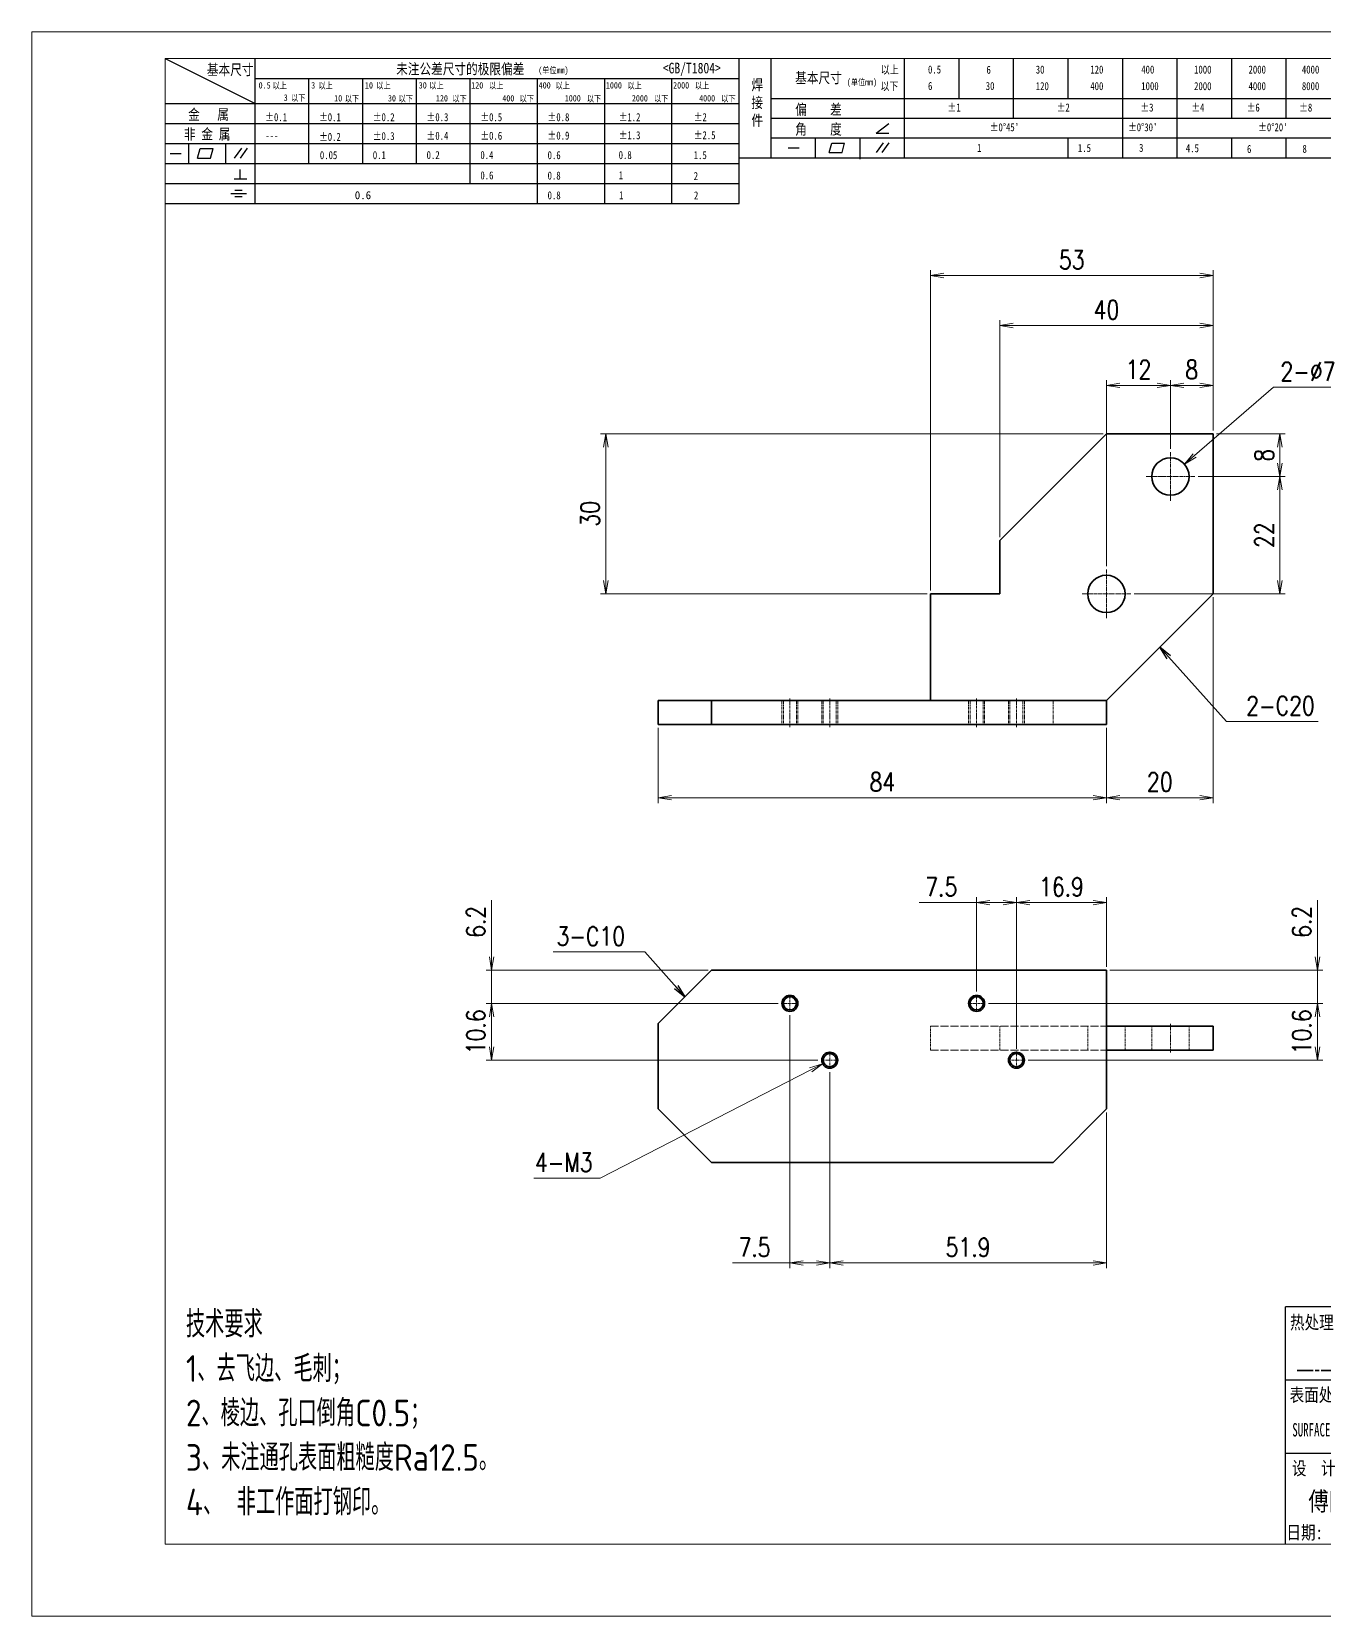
# Model space of a CAD drawing. Header units: millimetres. Extents: x 53130 to 124945, y -23470 to -1811.
# Drawn here: x 55225.6 to 55467.8, y -2526.1 to -2229.1 of the extents above; entities that cross this region are included whole.
import ezdxf
from ezdxf.enums import TextEntityAlignment as Align

# ---------------------------------------------------------------- set-up
doc = ezdxf.new("R2010")
doc.units = ezdxf.units.MM
doc.header["$LTSCALE"] = 0.5
doc.linetypes.add('AM_ISO02W050x2', pattern=[3.75, 3, -0.75])
doc.linetypes.add('AM_ISO08W050x2', pattern=[9, 6, -0.75, 1.5, -0.75])
for name, color, linetype, lineweight in [('中心线', 2, 'AM_ISO08W050x2', 18), ('图框', 7, 'Continuous', 18), ('标注线', 3, 'Continuous', 18), ('粗实线', 7, 'Continuous', 35), ('粗点划线', 6, 'AM_ISO08W050x2', 35), ('虚线', 1, 'AM_ISO02W050x2', 18)]:
    doc.layers.add(name, color=color, linetype=linetype, lineweight=lineweight)
doc.layers.add('图\\M+19E79\\M+195B6\\M+18E9A', color=7, linetype='Continuous')
doc.layers.add('打印', color=7, linetype='Continuous', lineweight=15, plot=False)
doc.layers.add('打印-禁用', color=7, linetype='Continuous', lineweight=15, plot=False)
doc.styles.add('DIM', font='romans.shx', dxfattribs={"width": 0.8, "bigfont": 'bigfont.shx'})
doc.styles.add('国标', font='simfang.ttf', dxfattribs={"width": 0.8})
doc.styles.add('机械长仿宋', font='gbenor.shx', dxfattribs={"height": 1, "bigfont": 'gbcbig.shx'})
doc.dimstyles.new('XR 1-1', dxfattribs={"dimtxt": 3.5, "dimasz": 2.5, "dimexe": 1, "dimexo": 0.625, "dimgap": 1.2, "dimtad": 1, "dimtoh": 1, "dimdsep": 46, "dimtxsty": 'DIM', "dimblk": 'OPEN', "dimcen": 0, "dimclrd": 8, "dimclre": 8, "dimclrt": 2, "dimazin": 2, "dimtfac": 0.5, "dimtmove": 0, "dimatfit": 3, "dimldrblk": 'OPEN', "dimfxl": 0, "dimtolj": 2, "dimlwd": 18, "dimlwe": 18, "dimarcsym": 0})
doc.dimstyles.new('XR 1-1$0', dxfattribs={"dimtxt": 3.5, "dimasz": 2.5, "dimexe": 1, "dimexo": 0.625, "dimgap": 1.2, "dimtad": 1, "dimzin": 9, "dimdsep": 46, "dimtxsty": 'DIM', "dimblk": 'OPEN', "dimcen": 0, "dimclrd": 8, "dimclre": 8, "dimclrt": 2, "dimazin": 2, "dimtfac": 0.5, "dimtmove": 0, "dimatfit": 3, "dimldrblk": 'OPEN', "dimfxl": 0, "dimtolj": 2, "dimlwd": 18, "dimlwe": 18, "dimarcsym": 0})
doc.dimstyles.new('XR 1-1$3', dxfattribs={"dimtxt": 3.5, "dimasz": 2.5, "dimexe": 1, "dimexo": 0.625, "dimgap": 1.2, "dimtad": 1, "dimtoh": 1, "dimdsep": 46, "dimtxsty": 'DIM', "dimblk": 'OPEN', "dimcen": 0, "dimclrd": 8, "dimclre": 8, "dimclrt": 2, "dimazin": 2, "dimtfac": 0.5, "dimtofl": 0, "dimtmove": 0, "dimatfit": 3, "dimldrblk": 'OPEN', "dimfxl": 0, "dimtolj": 2, "dimlwd": 18, "dimlwe": 18, "dimarcsym": 0})

# ---------------------------------------------------------------- blocks, each defined once
blk = doc.blocks.new('GZDEH零件A3图框V01版')
at = {"layer": '图\\M+19E79\\M+195B6\\M+18E9A', "color": 9}
for p, q in [((2882.49, -1554.46), (2899.37, -1562.92)), ((2899.37, -1581.67), (2899.37, -1554.46)), ((2990.09, -1581.67), (2990.09, -1554.46)), ((2996.09, -1573.08), (2996.09, -1554.46)), ((3021.09, -1561.98), (3021.09, -1554.46)), ((3031.31, -1561.98), (3031.31, -1554.46)), ((3041.53, -1561.98), (3041.53, -1554.46)), ((3051.75, -1561.98), (3051.75, -1554.46)), ((3061.98, -1561.98), (3061.98, -1554.46)), ((3072.2, -1561.98), (3072.2, -1554.46)), ((3082.42, -1561.98), (3082.42, -1554.46)), ((3092.64, -1561.98), (3092.64, -1554.46)), ((2899.37, -1558.24), (2990.09, -1558.24)), ((2909.45, -1574.17), (2909.45, -1558.24)), ((2919.53, -1574.17), (2919.53, -1558.24)), ((2929.61, -1574.17), (2929.61, -1558.24)), ((2939.69, -1577.92), (2939.69, -1558.24)), ((2952.29, -1581.67), (2952.29, -1558.24)), ((2964.89, -1581.67), (2964.89, -1558.24)), ((2977.49, -1581.67), (2977.49, -1558.24)), ((2996.09, -1561.98), (3113.09, -1561.98)), ((3021.09, -1573.08), (3021.09, -1561.98)), ((3041.53, -1565.68), (3041.53, -1561.98)), ((3061.98, -1573.08), (3061.98, -1561.98)), ((3072.2, -1573.08), (3072.2, -1561.98)), ((3082.42, -1565.68), (3082.42, -1561.98)), ((3092.64, -1565.68), (3092.64, -1561.98)), ((2882.49, -1562.92), (2990.09, -1562.92)), ((2882.49, -1566.67), (2990.09, -1566.67)), ((2996.09, -1565.68), (3113.09, -1565.68)), ((3015.75, -1568.51), (3018.15, -1566.66)), ((2882.49, -1570.42), (2990.09, -1570.42)), ((2886.92, -1574.12), (2886.92, -1570.42)), ((2893.91, -1574.12), (2893.91, -1570.42)), ((2996.09, -1569.38), (3113.09, -1569.38)), ((3004.42, -1573.08), (3004.42, -1569.38)), ((3006.97, -1572.12), (3007.45, -1570.33)), ((3007.45, -1570.33), (3009.86, -1570.33)), ((3009.39, -1572.12), (3009.86, -1570.33)), ((3012.75, -1573.08), (3012.75, -1569.38)), ((3015.75, -1568.51), (3018.15, -1568.51)), ((3015.81, -1572.12), (3017.15, -1570.26)), ((3016.89, -1572.12), (3018.23, -1570.26)), ((3051.75, -1573.08), (3051.75, -1569.38)), ((3082.42, -1573.08), (3082.42, -1569.48)), ((3092.64, -1573.08), (3092.64, -1569.38)), ((2883.43, -1572.27), (2885.49, -1572.27)), ((2888.59, -1573.16), (2889.07, -1571.37)), ((2888.59, -1573.16), (2891, -1573.16)), ((2889.07, -1571.37), (2891.48, -1571.37)), ((2891, -1573.16), (2891.48, -1571.37)), ((2895.52, -1573.16), (2896.85, -1571.3)), ((2896.6, -1573.16), (2897.94, -1571.3)), ((2990.09, -1573.08), (3113.09, -1573.08)), ((2999.26, -1571.23), (3001.32, -1571.23)), ((3006.97, -1572.12), (3009.39, -1572.12)), ((3012.75, -1573.33), (3012.75, -1573.08)), ((2882.49, -1574.17), (2990.09, -1574.17)), ((2895.42, -1577.05), (2897.81, -1577.05)), ((2896.58, -1577.05), (2896.58, -1575.28)), ((2882.49, -1577.92), (2990.09, -1577.92)), ((2894.79, -1579.77), (2897.77, -1579.77)), ((2895.57, -1579.17), (2896.92, -1579.17)), ((2882.49, -1581.67), (2990.09, -1581.67)), ((2895.57, -1580.37), (2896.93, -1580.37)), ((3272.49, -1788.46), (3092.49, -1788.46)), ((3181.99, -1802.21), (3092.49, -1802.21)), ((3181.99, -1815.96), (3092.49, -1815.96))]:
    blk.add_line(p, q, dxfattribs=at)
at = {"layer": '图\\M+19E79\\M+195B6\\M+18E9A', "color": 7}
blk.add_line((3272.49, -1788.46), (3092.49, -1788.46), dxfattribs=at)
at = {"layer": '图\\M+19E79\\M+195B6\\M+18E9A', "color": 9, "linetype": 'Continuous'}
blk.add_line((3092.49, -1832.96), (3092.49, -1788.46), dxfattribs=at)
at = {"layer": '图框', "linetype": 'Continuous'}
for p, q in [((2882.49, -1554.46), (2882.49, -1832.96)), ((3272.49, -1554.46), (2882.49, -1554.46)), ((2882.49, -1832.96), (3272.49, -1832.96))]:
    blk.add_line(p, q, dxfattribs=at)
at = {"layer": '打印-禁用', "linetype": 'Continuous'}
for p, q in [((2857.49, -1549.46), (2857.49, -1846.46)), ((3277.49, -1549.46), (2857.49, -1549.46)), ((2857.49, -1846.46), (3277.49, -1846.46))]:
    blk.add_line(p, q, dxfattribs=at)
at = {"layer": '图\\M+19E79\\M+195B6\\M+18E9A', "color": 9, "style": '国标'}
for s, height, width, p in [('基本尺寸', 2, 0.8, (2890.33, -1557.58)), ('未注公差尺寸的极限偏差', 2, 0.8, (2925.81, -1557.44)), ('<GB/T1804>', 2, 0.8, (2975.78, -1557.27)), ('以上', 1.5, 0.8, (3016.64, -1557.33)), ('0.5', 1.5, 0.8, (3025.49, -1557.3)), ('6', 1.5, 0.8, (3036.45, -1557.34)), ('30', 1.5, 0.8, (3045.69, -1557.31)), ('120', 1.5, 0.8, (3055.91, -1557.31)), ('400', 1.5, 0.8, (3065.46, -1557.31)), ('1000', 1.5, 0.8, (3075.36, -1557.31)), ('2000', 1.5, 0.8, (3085.57, -1557.31)), ('4000', 1.5, 0.8, (3095.57, -1557.31)), ('30', 1.2, 0.8, (2930.04, -1560.11)), ('基本尺寸', 2, 0.8, (3000.6, -1559.1)), ('以下', 1.5, 0.8, (3016.58, -1560.43)), ('6', 1.5, 0.8, (3025.49, -1560.38)), ('30', 1.5, 0.8, (3036.31, -1560.39)), ('120', 1.5, 0.8, (3045.69, -1560.41)), ('400', 1.5, 0.8, (3055.91, -1560.41)), ('1000', 1.5, 0.8, (3065.46, -1560.41)), ('2000', 1.5, 0.8, (3075.36, -1560.41)), ('4000', 1.5, 0.8, (3085.57, -1560.41)), ('8000', 1.5, 0.8, (3095.57, -1560.41)), ('金   属', 2, 0.8, (2886.82, -1565.98)), ('±0.1', 1.5, 0.8, (2901.27, -1566.23)), ('±0.1', 1.5, 0.8, (2911.35, -1566.23)), ('±0.2', 1.5, 0.8, (2921.43, -1566.23)), ('±0.3', 1.5, 0.8, (2931.51, -1566.23)), ('±0.5', 1.5, 0.8, (2941.59, -1566.23)), ('±0.8', 1.5, 0.8, (2954.19, -1566.23)), ('±1.2', 1.5, 0.8, (2967.51, -1566.23)), ('±2', 1.5, 0.8, (2981.58, -1566.23)), ('偏    差', 2, 0.8, (3000.6, -1565.04)), ('±1', 1.5, 0.8, (3029.16, -1564.42)), ('±2', 1.5, 0.8, (3049.61, -1564.42)), ('±3', 1.5, 0.8, (3065.3, -1564.42)), ('±4', 1.5, 0.8, (3074.85, -1564.42)), ('±6', 1.5, 0.8, (3085.22, -1564.42)), ('±8', 1.5, 0.8, (3095.06, -1564.42)), ('非 金 属', 2, 0.8, (2886.02, -1569.65)), ('±0.3', 1.5, 0.8, (2921.43, -1569.77)), ('±0.4', 1.5, 0.8, (2931.51, -1569.71)), ('±0.6', 1.5, 0.8, (2941.59, -1569.71)), ('±0.9', 1.5, 0.8, (2954.19, -1569.68)), ('±1.3', 1.5, 0.8, (2967.51, -1569.62)), ('±2.5', 1.5, 0.8, (2981.58, -1569.61)), ('角    度', 2, 0.8, (3000.6, -1568.74)), ("±0%%D45'", 1.5, 0.8, (3037.06, -1568.12)), ("±0%%D30'", 1.5, 0.8, (3062.98, -1568.12)), ("±0%%D20'", 1.5, 0.8, (3087.38, -1568.12)), ('---', 1.5, 0.8, (2901.27, -1569.65)), ('±0.2', 1.5, 0.8, (2911.35, -1569.92)), ('1', 1.5, 0.8, (3034.69, -1571.98)), ('1.5', 1.5, 0.8, (3053.59, -1572.01)), ('3', 1.5, 0.8, (3065.05, -1571.98)), ('4.5', 1.5, 0.8, (3073.82, -1572.05)), ('6', 1.5, 0.8, (3085.28, -1572.19)), ('8', 1.5, 0.8, (3095.68, -1572.15)), ('0.1', 1.5, 0.8, (2921.43, -1573.34)), ('0.2', 1.5, 0.8, (2931.51, -1573.33)), ('0.4', 1.5, 0.8, (2941.59, -1573.33)), ('0.6', 1.5, 0.8, (2954.19, -1573.35)), ('0.8', 1.5, 0.8, (2967.51, -1573.33)), ('1.5', 1.5, 0.8, (2981.58, -1573.34)), ('0.6', 1.5, 0.8, (2941.59, -1577.14)), ('0.8', 1.5, 0.8, (2954.19, -1577.17)), ('1', 1.5, 0.8, (2967.51, -1577.12)), ('2', 1.5, 0.8, (2981.58, -1577.26)), ('0.8', 1.5, 0.8, (2954.19, -1580.87)), ('1', 1.5, 0.8, (2967.59, -1580.86)), ('2', 1.5, 0.8, (2981.62, -1580.89)), ('热处理', 2.5, 0.8, (3093.35, -1792.61)), ('表面处理', 2.5, 0.8, (3093.27, -1806.21)), ('SURFACE TREATMENT', 2.5, 0.6, (3093.77, -1812.75))]:
    blk.add_text(s, height=height, dxfattribs=dict(at, width=width)).set_placement(p)
at = {"layer": '图\\M+19E79\\M+195B6\\M+18E9A', "color": 9, "lineweight": 15, "style": '国标', "width": 0.8}
for s, p in [('(单位mm)', (2952.44, -1557.27)), ('0.5', (2900.03, -1560.11)), ('以上', (2902.64, -1560.16)), ('3', (2909.88, -1560.11)), ('以上', (2911.25, -1560.16)), ('10', (2919.96, -1560.11)), ('以上', (2922.09, -1560.16)), ('以上', (2932.02, -1560.16)), ('120', (2939.88, -1560.11)), ('以上', (2943.21, -1560.16)), ('400', (2952.52, -1560.11)), ('以上', (2955.68, -1560.16)), ('1000', (2965.12, -1560.11)), ('以上', (2969.16, -1560.16)), ('2000', (2977.72, -1560.11)), ('以上', (2981.8, -1560.16)), ('(单位mm)', (3010.27, -1559.51)), ('3', (2904.73, -1562.41)), ('以下', (2906.1, -1562.46)), ('10', (2914.19, -1562.54)), ('以下', (2916.18, -1562.59)), ('30', (2924.27, -1562.54)), ('以下', (2926.26, -1562.59)), ('120', (2933.26, -1562.54)), ('以下', (2936.34, -1562.59)), ('400', (2945.7, -1562.54)), ('以下', (2948.94, -1562.59)), ('1000', (2957.41, -1562.54)), ('以下', (2961.54, -1562.59)), ('2000', (2969.99, -1562.54)), ('以下', (2974.14, -1562.59)), ('4000', (2982.59, -1562.54)), ('以下', (2986.74, -1562.59))]:
    blk.add_text(s, height=1.2, dxfattribs=at).set_placement(p)
at = {"layer": '图\\M+19E79\\M+195B6\\M+18E9A', "color": 9, "lineweight": 13, "style": '国标'}
blk.add_text('0.6', height=1.5, dxfattribs=at).set_placement((2918.05, -1580.85))
at = {"layer": '图\\M+19E79\\M+195B6\\M+18E9A', "color": 9, "style": '国标', "width": 0.8}
for s, p in [('设  计', (3097.79, -1819.96)), ('日期:', (3096.09, -1832))]:
    blk.add_text(s, height=2.5, dxfattribs=at).set_placement(p, align=Align.CENTER)
at = {"layer": '图\\M+19E79\\M+195B6\\M+18E9A', "color": 9, "style": '国标'}
for s, insert, char_height, width, attachment_point in [('焊\\P接\\P件', (2992.39, -1558.41), 2, 3.1877, 1), ('0.05', (2911.51, -1573.37), 1.5, 5.1982, 7)]:
    blk.add_mtext(s, dxfattribs=dict(at, insert=insert, char_height=char_height, width=width, attachment_point=attachment_point))
blk = doc.blocks.new('DEH A3')
at = {"layer": '图框'}
blk.add_blockref('GZDEH零件A3图框V01版', (-2857.49, 1846.46), dxfattribs=at)
blk = doc.blocks.new('_Open')
at = {"color": 0, "linetype": 'ByBlock', "lineweight": -2}
for p, q in [((-1, 0.17), (0, 0)), ((-1, -0.17), (0, 0)), ((0, 0), (-1, 0))]:
    blk.add_line(p, q, dxfattribs=at)
blk = doc.blocks.new('*D135')
at = {"layer": 'Defpoints', "color": 0, "transparency": 16777216}
for p in [(55447, -2274.81), (55447, -2304.48), (55394, -2334.48)]:
    blk.add_point(p, dxfattribs=at)
at = {"layer": '标注线', "color": 8, "lineweight": 18, "transparency": 16777216}
for p, q in [((55394, -2333.86), (55394, -2273.81)), ((55396.5, -2274.81), (55444.5, -2274.81)), ((55447, -2303.86), (55447, -2273.81))]:
    blk.add_line(p, q, dxfattribs=at)
at = {"layer": '标注线', "color": 8, "lineweight": 18, "transparency": 16777216, "xscale": 2.5, "yscale": 2.5, "zscale": 2.5, "rotation": 180}
blk.add_blockref('_Open', (55394, -2274.81), dxfattribs=at)
at = {"layer": '标注线', "color": 8, "lineweight": 18, "transparency": 16777216, "xscale": 2.5, "yscale": 2.5, "zscale": 2.5}
blk.add_blockref('_Open', (55447, -2274.81), dxfattribs=at)
at = {"layer": '标注线', "color": 2, "transparency": 16777216, "insert": (55420.5, -2271.86), "char_height": 3.5, "attachment_point": 5, "style": 'DIM'}
blk.add_mtext('\\A2;53', dxfattribs=at)
blk = doc.blocks.new('*D136')
at = {"layer": 'Defpoints', "color": 0, "transparency": 16777216}
for p in [(55343, -2358.98), (55427, -2358.98), (55343, -2372.68)]:
    blk.add_point(p, dxfattribs=at)
at = {"layer": '标注线', "color": 8, "lineweight": 18, "transparency": 16777216}
for p, q in [((55343, -2359.61), (55343, -2373.68)), ((55427, -2359.61), (55427, -2373.68)), ((55424.5, -2372.68), (55345.5, -2372.68))]:
    blk.add_line(p, q, dxfattribs=at)
at = {"layer": '标注线', "color": 8, "lineweight": 18, "transparency": 16777216, "xscale": 2.5, "yscale": 2.5, "zscale": 2.5, "rotation": 180}
blk.add_blockref('_Open', (55343, -2372.68), dxfattribs=at)
at = {"layer": '标注线', "color": 8, "lineweight": 18, "transparency": 16777216, "xscale": 2.5, "yscale": 2.5, "zscale": 2.5}
blk.add_blockref('_Open', (55427, -2372.68), dxfattribs=at)
at = {"layer": '标注线', "color": 2, "transparency": 16777216, "insert": (55385, -2369.73), "char_height": 3.5, "attachment_point": 5, "style": 'DIM'}
blk.add_mtext('\\A2;84', dxfattribs=at)
blk = doc.blocks.new('*D137')
at = {"layer": 'Defpoints', "color": 0, "transparency": 16777216}
for p in [(55447, -2334.48), (55427, -2358.98), (55447, -2372.68)]:
    blk.add_point(p, dxfattribs=at)
at = {"layer": '标注线', "color": 8, "lineweight": 18, "transparency": 16777216}
for p, q in [((55447, -2335.11), (55447, -2373.68)), ((55427, -2359.61), (55427, -2373.68)), ((55429.5, -2372.68), (55444.5, -2372.68))]:
    blk.add_line(p, q, dxfattribs=at)
at = {"layer": '标注线', "color": 8, "lineweight": 18, "transparency": 16777216, "xscale": 2.5, "yscale": 2.5, "zscale": 2.5, "rotation": 180}
blk.add_blockref('_Open', (55427, -2372.68), dxfattribs=at)
at = {"layer": '标注线', "color": 8, "lineweight": 18, "transparency": 16777216, "xscale": 2.5, "yscale": 2.5, "zscale": 2.5}
blk.add_blockref('_Open', (55447, -2372.68), dxfattribs=at)
at = {"layer": '标注线', "color": 2, "transparency": 16777216, "insert": (55437, -2369.73), "char_height": 3.5, "attachment_point": 5, "style": 'DIM'}
blk.add_mtext('\\A2;20', dxfattribs=at)
blk = doc.blocks.new('*D138')
at = {"layer": 'Defpoints', "color": 0, "transparency": 16777216}
for p in [(55427, -2304.48), (55333.17, -2334.48), (55394, -2334.48)]:
    blk.add_point(p, dxfattribs=at)
at = {"layer": '标注线', "color": 8, "lineweight": 18, "transparency": 16777216}
for p, q in [((55426.37, -2304.48), (55332.17, -2304.48)), ((55333.17, -2306.98), (55333.17, -2331.98)), ((55393.37, -2334.48), (55332.17, -2334.48))]:
    blk.add_line(p, q, dxfattribs=at)
at = {"layer": '标注线', "color": 8, "lineweight": 18, "transparency": 16777216, "xscale": 2.5, "yscale": 2.5, "zscale": 2.5}
for p, rotation in [((55333.17, -2304.48), 90), ((55333.17, -2334.48), 270)]:
    blk.add_blockref('_Open', p, dxfattribs=dict(at, rotation=rotation))
at = {"layer": '标注线', "color": 2, "transparency": 16777216, "insert": (55330.22, -2319.48), "char_height": 3.5, "attachment_point": 5, "rotation": 90, "style": 'DIM'}
blk.add_mtext('\\A2;30', dxfattribs=at)
blk = doc.blocks.new('*D139')
at = {"layer": 'Defpoints', "color": 0, "transparency": 16777216}
for p in [(55447, -2284.16), (55447, -2304.48), (55407, -2324.48)]:
    blk.add_point(p, dxfattribs=at)
at = {"layer": '标注线', "color": 8, "lineweight": 18, "transparency": 16777216}
for p, q in [((55407, -2323.86), (55407, -2283.16)), ((55447, -2303.86), (55447, -2283.16)), ((55409.5, -2284.16), (55444.5, -2284.16))]:
    blk.add_line(p, q, dxfattribs=at)
at = {"layer": '标注线', "color": 8, "lineweight": 18, "transparency": 16777216, "xscale": 2.5, "yscale": 2.5, "zscale": 2.5, "rotation": 180}
blk.add_blockref('_Open', (55407, -2284.16), dxfattribs=at)
at = {"layer": '标注线', "color": 8, "lineweight": 18, "transparency": 16777216, "xscale": 2.5, "yscale": 2.5, "zscale": 2.5}
blk.add_blockref('_Open', (55447, -2284.16), dxfattribs=at)
at = {"layer": '标注线', "color": 2, "transparency": 16777216, "insert": (55427, -2281.21), "char_height": 3.5, "attachment_point": 5, "style": 'DIM'}
blk.add_mtext('\\A2;40', dxfattribs=at)
blk = doc.blocks.new('*D140')
at = {"layer": 'Defpoints', "color": 0, "transparency": 16777216}
for p in [(55439, -2295.39), (55447, -2304.48), (55439, -2307.93)]:
    blk.add_point(p, dxfattribs=at)
at = {"layer": '标注线', "color": 8, "lineweight": 18, "transparency": 16777216}
for p, q in [((55439, -2307.31), (55439, -2294.39)), ((55444.5, -2295.39), (55441.5, -2295.39)), ((55447, -2303.86), (55447, -2294.39))]:
    blk.add_line(p, q, dxfattribs=at)
at = {"layer": '标注线', "color": 8, "lineweight": 18, "transparency": 16777216, "xscale": 2.5, "yscale": 2.5, "zscale": 2.5, "rotation": 180}
blk.add_blockref('_Open', (55439, -2295.39), dxfattribs=at)
at = {"layer": '标注线', "color": 8, "lineweight": 18, "transparency": 16777216, "xscale": 2.5, "yscale": 2.5, "zscale": 2.5}
blk.add_blockref('_Open', (55447, -2295.39), dxfattribs=at)
at = {"layer": '标注线', "color": 2, "transparency": 16777216, "insert": (55443, -2292.44), "char_height": 3.5, "attachment_point": 5, "style": 'DIM'}
blk.add_mtext('\\A2;8', dxfattribs=at)
blk = doc.blocks.new('*D141')
at = {"layer": 'Defpoints', "color": 0, "transparency": 16777216}
for p in [(55427, -2295.39), (55439, -2307.31), (55427, -2329.93)]:
    blk.add_point(p, dxfattribs=at)
at = {"layer": '标注线', "color": 8, "lineweight": 18, "transparency": 16777216}
for p, q in [((55427, -2329.31), (55427, -2294.39)), ((55436.5, -2295.39), (55429.5, -2295.39)), ((55439, -2306.68), (55439, -2294.39))]:
    blk.add_line(p, q, dxfattribs=at)
at = {"layer": '标注线', "color": 8, "lineweight": 18, "transparency": 16777216, "xscale": 2.5, "yscale": 2.5, "zscale": 2.5, "rotation": 180}
blk.add_blockref('_Open', (55427, -2295.39), dxfattribs=at)
at = {"layer": '标注线', "color": 8, "lineweight": 18, "transparency": 16777216, "xscale": 2.5, "yscale": 2.5, "zscale": 2.5}
blk.add_blockref('_Open', (55439, -2295.39), dxfattribs=at)
at = {"layer": '标注线', "color": 2, "transparency": 16777216, "insert": (55433, -2292.44), "char_height": 3.5, "attachment_point": 5, "style": 'DIM'}
blk.add_mtext('\\A2;12', dxfattribs=at)
blk = doc.blocks.new('*D142')
at = {"layer": 'Defpoints', "color": 0, "transparency": 16777216}
for p in [(55447, -2304.48), (55443.55, -2312.48), (55459.51, -2312.48)]:
    blk.add_point(p, dxfattribs=at)
at = {"layer": '标注线', "color": 8, "lineweight": 18, "transparency": 16777216}
for p, q in [((55447.62, -2304.48), (55460.51, -2304.48)), ((55459.51, -2306.98), (55459.51, -2309.98)), ((55444.17, -2312.48), (55460.51, -2312.48))]:
    blk.add_line(p, q, dxfattribs=at)
at = {"layer": '标注线', "color": 8, "lineweight": 18, "transparency": 16777216, "xscale": 2.5, "yscale": 2.5, "zscale": 2.5}
for p, rotation in [((55459.51, -2304.48), 90), ((55459.51, -2312.48), 270)]:
    blk.add_blockref('_Open', p, dxfattribs=dict(at, rotation=rotation))
at = {"layer": '标注线', "color": 2, "transparency": 16777216, "insert": (55456.56, -2308.48), "char_height": 3.5, "attachment_point": 5, "rotation": 90, "style": 'DIM'}
blk.add_mtext('\\A2;8', dxfattribs=at)
blk = doc.blocks.new('*D143')
at = {"layer": 'Defpoints', "color": 0, "transparency": 16777216}
for p in [(55444.17, -2312.48), (55459.51, -2312.48), (55431.55, -2334.48)]:
    blk.add_point(p, dxfattribs=at)
at = {"layer": '标注线', "color": 8, "lineweight": 18, "transparency": 16777216}
for p, q in [((55444.8, -2312.48), (55460.51, -2312.48)), ((55459.51, -2331.98), (55459.51, -2314.98)), ((55432.17, -2334.48), (55460.51, -2334.48))]:
    blk.add_line(p, q, dxfattribs=at)
at = {"layer": '标注线', "color": 8, "lineweight": 18, "transparency": 16777216, "xscale": 2.5, "yscale": 2.5, "zscale": 2.5}
for p, rotation in [((55459.51, -2312.48), 90), ((55459.51, -2334.48), 270)]:
    blk.add_blockref('_Open', p, dxfattribs=dict(at, rotation=rotation))
at = {"layer": '标注线', "color": 2, "transparency": 16777216, "insert": (55456.56, -2323.48), "char_height": 3.5, "attachment_point": 5, "rotation": 90, "style": 'DIM'}
blk.add_mtext('\\A2;22', dxfattribs=at)
blk = doc.blocks.new('*D144')
at = {"layer": 'Defpoints', "color": 0, "transparency": 16777216}
for p in [(55441.64, -2310.19), (55436.35, -2314.77)]:
    blk.add_point(p, dxfattribs=at)
at = {"layer": '标注线', "color": 8, "lineweight": 18, "transparency": 16777216}
for p, q in [((55458.31, -2295.76), (55443.53, -2308.55)), ((55470.04, -2295.76), (55458.31, -2295.76))]:
    blk.add_line(p, q, dxfattribs=at)
at = {"layer": '标注线', "color": 8, "lineweight": 18, "transparency": 16777216, "xscale": 2.5, "yscale": 2.5, "zscale": 2.5, "rotation": 220.8821286492205}
blk.add_blockref('_Open', (55441.64, -2310.19), dxfattribs=at)
at = {"layer": '标注线', "color": 2, "transparency": 16777216, "insert": (55464.77, -2292.81), "char_height": 3.5, "attachment_point": 5, "style": 'DIM'}
blk.add_mtext('\\A2;2-%%c7', dxfattribs=at)
blk = doc.blocks.new('*D145')
at = {"layer": 'Defpoints', "color": 0, "transparency": 16777216}
for p in [(55410.13, -2392.34), (55427, -2405.02), (55410.13, -2420.37)]:
    blk.add_point(p, dxfattribs=at)
at = {"layer": '标注线', "color": 8, "lineweight": 18, "transparency": 16777216}
for p, q in [((55410.13, -2419.75), (55410.13, -2391.34)), ((55424.5, -2392.34), (55412.63, -2392.34)), ((55427, -2404.4), (55427, -2391.34))]:
    blk.add_line(p, q, dxfattribs=at)
at = {"layer": '标注线', "color": 8, "lineweight": 18, "transparency": 16777216, "xscale": 2.5, "yscale": 2.5, "zscale": 2.5, "rotation": 180}
blk.add_blockref('_Open', (55410.13, -2392.34), dxfattribs=at)
at = {"layer": '标注线', "color": 8, "lineweight": 18, "transparency": 16777216, "xscale": 2.5, "yscale": 2.5, "zscale": 2.5}
blk.add_blockref('_Open', (55427, -2392.34), dxfattribs=at)
at = {"layer": '标注线', "color": 2, "transparency": 16777216, "insert": (55418.56, -2389.39), "char_height": 3.5, "attachment_point": 5, "style": 'DIM'}
blk.add_mtext('\\A2;16.9', dxfattribs=at)
blk = doc.blocks.new('*D146')
at = {"layer": 'Defpoints', "color": 0, "transparency": 16777216}
for p in [(55402.67, -2392.34), (55402.67, -2409.63), (55410.13, -2420.28)]:
    blk.add_point(p, dxfattribs=at)
at = {"layer": '标注线', "color": 8, "lineweight": 18, "transparency": 16777216}
for p, q in [((55402.67, -2392.34), (55391.91, -2392.34)), ((55402.67, -2409), (55402.67, -2391.34)), ((55407.63, -2392.34), (55405.17, -2392.34)), ((55410.13, -2419.65), (55410.13, -2391.34))]:
    blk.add_line(p, q, dxfattribs=at)
at = {"layer": '标注线', "color": 8, "lineweight": 18, "transparency": 16777216, "xscale": 2.5, "yscale": 2.5, "zscale": 2.5, "rotation": 180}
blk.add_blockref('_Open', (55402.67, -2392.34), dxfattribs=at)
at = {"layer": '标注线', "color": 8, "lineweight": 18, "transparency": 16777216, "xscale": 2.5, "yscale": 2.5, "zscale": 2.5}
blk.add_blockref('_Open', (55410.13, -2392.34), dxfattribs=at)
at = {"layer": '标注线', "color": 2, "transparency": 16777216, "insert": (55396.04, -2389.39), "char_height": 3.5, "attachment_point": 5, "style": 'DIM'}
blk.add_mtext('\\A2;7.5', dxfattribs=at)
blk = doc.blocks.new('*D147')
at = {"layer": 'Defpoints', "color": 0, "transparency": 16777216}
for p in [(55375.13, -2423.47), (55427, -2431.02), (55375.13, -2459.88)]:
    blk.add_point(p, dxfattribs=at)
at = {"layer": '标注线', "color": 8, "lineweight": 18, "transparency": 16777216}
for p, q in [((55375.13, -2424.1), (55375.13, -2460.88)), ((55427, -2431.65), (55427, -2460.88)), ((55424.5, -2459.88), (55377.63, -2459.88))]:
    blk.add_line(p, q, dxfattribs=at)
at = {"layer": '标注线', "color": 8, "lineweight": 18, "transparency": 16777216, "xscale": 2.5, "yscale": 2.5, "zscale": 2.5, "rotation": 180}
blk.add_blockref('_Open', (55375.13, -2459.88), dxfattribs=at)
at = {"layer": '标注线', "color": 8, "lineweight": 18, "transparency": 16777216, "xscale": 2.5, "yscale": 2.5, "zscale": 2.5}
blk.add_blockref('_Open', (55427, -2459.88), dxfattribs=at)
at = {"layer": '标注线', "color": 2, "transparency": 16777216, "insert": (55401.06, -2456.93), "char_height": 3.5, "attachment_point": 5, "style": 'DIM'}
blk.add_mtext('\\A2;51.9', dxfattribs=at)
blk = doc.blocks.new('*D148')
at = {"layer": 'Defpoints', "color": 0, "transparency": 16777216}
for p in [(55367.67, -2412.82), (55375.13, -2424.1), (55367.67, -2459.88)]:
    blk.add_point(p, dxfattribs=at)
at = {"layer": '标注线', "color": 8, "lineweight": 18, "transparency": 16777216}
for p, q in [((55367.67, -2413.45), (55367.67, -2460.88)), ((55375.13, -2424.72), (55375.13, -2460.88)), ((55367.67, -2459.88), (55356.91, -2459.88)), ((55372.63, -2459.88), (55370.17, -2459.88))]:
    blk.add_line(p, q, dxfattribs=at)
at = {"layer": '标注线', "color": 8, "lineweight": 18, "transparency": 16777216, "xscale": 2.5, "yscale": 2.5, "zscale": 2.5, "rotation": 180}
blk.add_blockref('_Open', (55367.67, -2459.88), dxfattribs=at)
at = {"layer": '标注线', "color": 8, "lineweight": 18, "transparency": 16777216, "xscale": 2.5, "yscale": 2.5, "zscale": 2.5}
blk.add_blockref('_Open', (55375.13, -2459.88), dxfattribs=at)
at = {"layer": '标注线', "color": 2, "transparency": 16777216, "insert": (55361.04, -2456.93), "char_height": 3.5, "attachment_point": 5, "style": 'DIM'}
blk.add_mtext('\\A2;7.5', dxfattribs=at)
blk = doc.blocks.new('*D149')
at = {"layer": 'Defpoints', "color": 0, "transparency": 16777216}
for p in [(55427, -2405.02), (55466.55, -2405.02), (55404.27, -2411.23)]:
    blk.add_point(p, dxfattribs=at)
at = {"layer": '标注线', "color": 8, "lineweight": 18, "transparency": 16777216}
for p, q in [((55466.55, -2402.52), (55466.55, -2391.89)), ((55427.62, -2405.02), (55467.55, -2405.02)), ((55466.55, -2411.23), (55466.55, -2405.02)), ((55404.9, -2411.23), (55467.55, -2411.23)), ((55466.55, -2413.73), (55466.55, -2416.23))]:
    blk.add_line(p, q, dxfattribs=at)
at = {"layer": '标注线', "color": 8, "lineweight": 18, "transparency": 16777216, "xscale": 2.5, "yscale": 2.5, "zscale": 2.5}
for p, rotation in [((55466.55, -2405.02), 270), ((55466.55, -2411.23), 90)]:
    blk.add_blockref('_Open', p, dxfattribs=dict(at, rotation=rotation))
at = {"layer": '标注线', "color": 2, "transparency": 16777216, "insert": (55463.6, -2395.95), "char_height": 3.5, "attachment_point": 5, "rotation": 90, "style": 'DIM'}
blk.add_mtext('\\A2;6.2', dxfattribs=at)
blk = doc.blocks.new('*D150')
at = {"layer": 'Defpoints', "color": 0, "transparency": 16777216}
for p in [(55404.27, -2411.23), (55411.73, -2421.87), (55466.55, -2421.87)]:
    blk.add_point(p, dxfattribs=at)
at = {"layer": '标注线', "color": 8, "lineweight": 18, "transparency": 16777216}
for p, q in [((55404.9, -2411.23), (55467.55, -2411.23)), ((55466.55, -2413.73), (55466.55, -2419.37)), ((55412.35, -2421.87), (55467.55, -2421.87))]:
    blk.add_line(p, q, dxfattribs=at)
at = {"layer": '标注线', "color": 8, "lineweight": 18, "transparency": 16777216, "xscale": 2.5, "yscale": 2.5, "zscale": 2.5}
for p, rotation in [((55466.55, -2411.23), 90), ((55466.55, -2421.87), 270)]:
    blk.add_blockref('_Open', p, dxfattribs=dict(at, rotation=rotation))
at = {"layer": '标注线', "color": 2, "transparency": 16777216, "insert": (55463.6, -2416.55), "char_height": 3.5, "attachment_point": 5, "rotation": 90, "style": 'DIM'}
blk.add_mtext('\\A2;10.6', dxfattribs=at)
blk = doc.blocks.new('*D151')
at = {"layer": 'Defpoints', "color": 0, "transparency": 16777216}
for p in [(55353, -2405.02), (55311.76, -2411.23), (55366.07, -2411.23)]:
    blk.add_point(p, dxfattribs=at)
at = {"layer": '标注线', "color": 8, "lineweight": 18, "transparency": 16777216}
for p, q in [((55311.76, -2402.52), (55311.76, -2391.89)), ((55352.37, -2405.02), (55310.76, -2405.02)), ((55311.76, -2411.23), (55311.76, -2405.02)), ((55365.45, -2411.23), (55310.76, -2411.23)), ((55311.76, -2413.73), (55311.76, -2416.23))]:
    blk.add_line(p, q, dxfattribs=at)
at = {"layer": '标注线', "color": 8, "lineweight": 18, "transparency": 16777216, "xscale": 2.5, "yscale": 2.5, "zscale": 2.5}
for p, rotation in [((55311.76, -2405.02), 270), ((55311.76, -2411.23), 90)]:
    blk.add_blockref('_Open', p, dxfattribs=dict(at, rotation=rotation))
at = {"layer": '标注线', "color": 2, "transparency": 16777216, "insert": (55308.81, -2395.95), "char_height": 3.5, "attachment_point": 5, "rotation": 90, "style": 'DIM'}
blk.add_mtext('\\A2;6.2', dxfattribs=at)
blk = doc.blocks.new('*D152')
at = {"layer": 'Defpoints', "color": 0, "transparency": 16777216}
for p in [(55365.45, -2411.23), (55311.76, -2421.87), (55373.53, -2421.87)]:
    blk.add_point(p, dxfattribs=at)
at = {"layer": '标注线', "color": 8, "lineweight": 18, "transparency": 16777216}
for p, q in [((55364.82, -2411.23), (55310.76, -2411.23)), ((55311.76, -2413.73), (55311.76, -2419.37)), ((55372.91, -2421.87), (55310.76, -2421.87))]:
    blk.add_line(p, q, dxfattribs=at)
at = {"layer": '标注线', "color": 8, "lineweight": 18, "transparency": 16777216, "xscale": 2.5, "yscale": 2.5, "zscale": 2.5}
for p, rotation in [((55311.76, -2411.23), 90), ((55311.76, -2421.87), 270)]:
    blk.add_blockref('_Open', p, dxfattribs=dict(at, rotation=rotation))
at = {"layer": '标注线', "color": 2, "transparency": 16777216, "insert": (55308.81, -2416.55), "char_height": 3.5, "attachment_point": 5, "rotation": 90, "style": 'DIM'}
blk.add_mtext('\\A2;10.6', dxfattribs=at)
blk = doc.blocks.new('*D153')
at = {"layer": 'Defpoints', "color": 0, "transparency": 16777216}
for p in [(55373.79, -2422.56), (55376.46, -2421.19)]:
    blk.add_point(p, dxfattribs=at)
at = {"layer": '标注线', "color": 8, "lineweight": 18, "transparency": 16777216}
for p, q in [((55332.08, -2443.97), (55371.57, -2423.7)), ((55319.68, -2443.97), (55332.08, -2443.97))]:
    blk.add_line(p, q, dxfattribs=at)
at = {"layer": '标注线', "color": 8, "lineweight": 18, "transparency": 16777216, "xscale": 2.5, "yscale": 2.5, "zscale": 2.5, "rotation": 27.17669959384833}
blk.add_blockref('_Open', (55373.79, -2422.56), dxfattribs=at)
at = {"layer": '标注线', "color": 2, "transparency": 16777216, "insert": (55325.28, -2441.02), "char_height": 3.5, "attachment_point": 5, "style": 'DIM'}
blk.add_mtext('\\A2;4-M3', dxfattribs=at)

msp = doc.modelspace()

# ---------------------------------------------------------------- linework, layer by layer
at = {"layer": '中心线', "ltscale": 0.227499}
for p, q in [((55438.996, -2307.932), (55438.996, -2317.032)), ((55426.996, -2329.932), (55426.996, -2339.032))]:
    msp.add_line(p, q, dxfattribs=at)
at = {"layer": '中心线', "ltscale": 0.227502}
for p, q in [((55443.545, -2312.482), (55434.445, -2312.482)), ((55431.545, -2334.482), (55422.445, -2334.482))]:
    msp.add_line(p, q, dxfattribs=at)
at = {"layer": '中心线', "ltscale": 0.135001}
for p, q in [((55367.672, -2359.432), (55367.672, -2354.032)), ((55375.129, -2359.432), (55375.129, -2354.032)), ((55402.672, -2359.432), (55402.672, -2354.032)), ((55410.129, -2359.432), (55410.129, -2354.032))]:
    msp.add_line(p, q, dxfattribs=at)
at = {"layer": '中心线', "ltscale": 0.079919}
for p, q in [((55369.271, -2411.225), (55366.074, -2411.225)), ((55404.271, -2411.225), (55401.074, -2411.225))]:
    msp.add_line(p, q, dxfattribs=at)
at = {"layer": '中心线', "ltscale": 0.079918}
for p, q in [((55367.672, -2409.627), (55367.672, -2412.824)), ((55402.672, -2409.627), (55402.672, -2412.824)), ((55375.129, -2420.276), (55375.129, -2423.473)), ((55410.129, -2420.276), (55410.129, -2423.473))]:
    msp.add_line(p, q, dxfattribs=at)
at = {"layer": '中心线', "ltscale": 0.135014}
for p, q in [((55426.996, -2415.071), (55426.996, -2420.472)), ((55438.996, -2415.071), (55438.996, -2420.472))]:
    msp.add_line(p, q, dxfattribs=at)
at = {"layer": '中心线', "ltscale": 0.079907}
for p, q in [((55376.727, -2421.874), (55373.53, -2421.874)), ((55411.727, -2421.874), (55408.53, -2421.874))]:
    msp.add_line(p, q, dxfattribs=at)
at = {"layer": '打印'}
msp.add_lwpolyline([(55225.552, -2229.107), (55645.552, -2229.107), (55645.552, -2526.107), (55225.552, -2526.107)], close=True, dxfattribs=at)
at = {"layer": '粗实线'}
for p, q in [((55426.996, -2304.482), (55406.996, -2324.482)), ((55426.996, -2304.482), (55446.996, -2304.482)), ((55446.996, -2334.482), (55446.996, -2304.482)), ((55393.996, -2354.482), (55393.996, -2334.482)), ((55446.996, -2334.482), (55426.996, -2354.482)), ((55352.996, -2354.482), (55426.996, -2354.482)), ((55352.996, -2358.982), (55426.996, -2358.982)), ((55352.996, -2405.021), (55426.996, -2405.021)), ((55426.996, -2431.021), (55426.996, -2405.021)), ((55446.996, -2415.521), (55426.996, -2415.521)), ((55446.996, -2420.021), (55426.996, -2420.021)), ((55416.996, -2441.021), (55352.996, -2441.021))]:
    msp.add_line(p, q, dxfattribs=at)
at = {"layer": '粗实线', "ltscale": 0.25}
for p, q in [((55406.996, -2334.482), (55406.996, -2324.482)), ((55352.996, -2354.482), (55342.996, -2354.482)), ((55352.996, -2358.982), (55342.996, -2358.982))]:
    msp.add_line(p, q, dxfattribs=at)
at = {"layer": '粗实线', "ltscale": 0.325}
msp.add_line((55406.996, -2334.482), (55393.996, -2334.482), dxfattribs=at)
at = {"layer": '粗实线', "ltscale": 0.1125}
for p, q in [((55342.996, -2358.982), (55342.996, -2354.482)), ((55352.996, -2358.982), (55352.996, -2354.482)), ((55426.996, -2358.982), (55426.996, -2354.482)), ((55446.996, -2420.021), (55446.996, -2415.521))]:
    msp.add_line(p, q, dxfattribs=at)
at = {"layer": '粗实线', "ltscale": 0.353553}
for p, q in [((55352.996, -2405.021), (55342.996, -2415.021)), ((55352.996, -2441.021), (55342.996, -2431.021)), ((55416.996, -2441.021), (55426.996, -2431.021))]:
    msp.add_line(p, q, dxfattribs=at)
at = {"layer": '粗实线', "ltscale": 0.4}
msp.add_line((55342.996, -2415.021), (55342.996, -2431.021), dxfattribs=at)
at = {"layer": '粗实线'}
for centre, radius in [((55438.996, -2312.482), 3.5), ((55426.996, -2334.482), 3.5), ((55367.672, -2411.225), 1.5), ((55367.672, -2411.225), 1.229), ((55402.672, -2411.225), 1.5), ((55402.672, -2411.225), 1.229), ((55375.129, -2421.874), 1.5), ((55410.129, -2421.874), 1.5), ((55375.129, -2421.874), 1.229), ((55410.129, -2421.874), 1.229)]:
    msp.add_circle(centre, radius, dxfattribs=at)
at = {"layer": '粗点划线', "linetype": 'AM_ISO08W050x2'}
msp.add_line((55462.727, -2480.035), (55490.588, -2480.035), dxfattribs=at)
at = {"layer": '虚线', "ltscale": 0.1125}
for p, q in [((55352.996, -2358.982), (55352.996, -2354.482)), ((55366.172, -2358.982), (55366.172, -2354.482)), ((55366.442, -2358.982), (55366.442, -2354.482)), ((55368.901, -2358.982), (55368.901, -2354.482)), ((55369.172, -2358.982), (55369.172, -2354.482)), ((55373.629, -2358.982), (55373.629, -2354.482)), ((55373.899, -2358.982), (55373.899, -2354.482)), ((55376.358, -2358.982), (55376.358, -2354.482)), ((55376.629, -2358.982), (55376.629, -2354.482)), ((55401.172, -2358.982), (55401.172, -2354.482)), ((55401.442, -2358.982), (55401.442, -2354.482)), ((55403.901, -2358.982), (55403.901, -2354.482)), ((55404.172, -2358.982), (55404.172, -2354.482)), ((55408.629, -2358.982), (55408.629, -2354.482)), ((55408.899, -2358.982), (55408.899, -2354.482)), ((55411.358, -2358.982), (55411.358, -2354.482)), ((55411.629, -2358.982), (55411.629, -2354.482)), ((55416.996, -2358.982), (55416.996, -2354.482)), ((55393.996, -2415.521), (55393.996, -2420.021)), ((55406.996, -2415.521), (55406.996, -2420.021)), ((55423.496, -2415.521), (55423.496, -2420.021)), ((55426.996, -2420.021), (55426.996, -2415.521)), ((55426.996, -2415.521), (55426.996, -2420.021)), ((55430.496, -2415.521), (55430.496, -2420.021)), ((55435.496, -2415.521), (55435.496, -2420.021)), ((55442.496, -2415.521), (55442.496, -2420.021))]:
    msp.add_line(p, q, dxfattribs=at)
at = {"layer": '虚线'}
for p, q in [((55393.996, -2354.482), (55426.996, -2354.482)), ((55393.996, -2415.521), (55426.996, -2415.521)), ((55393.996, -2420.021), (55426.996, -2420.021))]:
    msp.add_line(p, q, dxfattribs=at)

# ---------------------------------------------------------------- block references
at = {"layer": '图框'}
msp.add_blockref('DEH A3', (55225.552, -2526.107), dxfattribs=at)

# ---------------------------------------------------------------- texts
at = {"layer": '图\\M+19E79\\M+195B6\\M+18E9A', "color": 3, "style": '国标', "width": 0.8}
msp.add_text('傅田生', height=3.5, dxfattribs=at).set_placement((55464.85, -2506.29))
at = {"layer": '标注线', "color": 2, "char_height": 3.5, "style": 'DIM'}
for s, insert, attachment_point in [('2-C20', (55453.205, -2357.194), 7), ('3-C10', (55336.769, -2400.396), 9)]:
    msp.add_mtext(s, dxfattribs=dict(at, insert=insert, attachment_point=attachment_point))
at = {"layer": '标注线', "color": 2, "insert": (55254.465, -2507.176), "char_height": 5, "width": 114.82461, "attachment_point": 7, "style": '机械长仿宋'}
msp.add_mtext('\\A2;技术要求\\P1、去飞边、毛刺；\\P2、棱边、孔口倒角C0.5；\\P3、未注通孔表面粗糙度Ra12.5。\\P{\\A0;4、\\C3; \\C2;非工作面打钢印。}', dxfattribs=at)

# ---------------------------------------------------------------- dimensions: what is measured, and where the dimension line sits
at = {"layer": '标注线'}
for base, p1, p2, picture, middle in [((55446.996, -2274.809), (55393.996, -2334.482), (55446.996, -2304.482), '*D135', (55420.496, -2271.859)), ((55446.996, -2284.161), (55406.996, -2324.482), (55446.996, -2304.482), '*D139', (55426.996, -2281.211)), ((55426.996, -2295.39), (55438.996, -2307.307), (55426.996, -2329.932), '*D141', (55432.996, -2292.44)), ((55438.996, -2295.39), (55446.996, -2304.482), (55438.996, -2307.932), '*D140', (55442.996, -2292.44)), ((55446.996, -2372.682), (55426.996, -2358.982), (55446.996, -2334.482), '*D137', (55436.996, -2369.732)), ((55342.996, -2372.682), (55426.996, -2358.982), (55342.996, -2358.982), '*D136', (55384.996, -2369.732))]:
    dim = msp.add_linear_dim(base=base, p1=p1, p2=p2, dimstyle='XR 1-1$0', dxfattribs=at)
    dim.commit()
    dim.dimension.update_dxf_attribs({"geometry": picture, "text_midpoint": middle})
for p1, p2, override, picture, middle in [((55436.349, -2314.772), (55441.642, -2310.191), {"dimpost": '2-%%c<>'}, '*D144', (55464.773, -2295.764)), ((55376.463, -2421.189), (55373.794, -2422.559), {"dimpost": '4-M<>'}, '*D153', (55325.283, -2443.975))]:
    dim = msp.add_diameter_dim_2p(p1=p1, p2=p2, dimstyle='XR 1-1$3', override=override, dxfattribs=at)
    dim.commit()
    dim.dimension.update_dxf_attribs({"geometry": picture, "text_midpoint": middle, "dimtype": 163})
for base, p1, p2, picture, middle in [((55333.17, -2334.482), (55426.996, -2304.482), (55393.996, -2334.482), '*D138', (55330.22, -2319.482)), ((55459.506, -2312.482), (55446.996, -2304.482), (55443.545, -2312.482), '*D142', (55456.556, -2308.482)), ((55459.506, -2312.482), (55431.545, -2334.482), (55444.17, -2312.482), '*D143', (55456.556, -2323.482))]:
    dim = msp.add_linear_dim(base=base, p1=p1, p2=p2, angle=90, dimstyle='XR 1-1$0', dxfattribs=at)
    dim.commit()
    dim.dimension.update_dxf_attribs({"geometry": picture, "text_midpoint": middle})
for base, p1, p2, picture, middle in [((55402.672, -2392.341), (55410.129, -2420.276), (55402.672, -2409.627), '*D146', (55396.039, -2389.391)), ((55410.129, -2392.341), (55426.996, -2405.021), (55410.129, -2420.374), '*D145', (55418.562, -2389.391)), ((55367.672, -2459.875), (55375.129, -2424.098), (55367.672, -2412.824), '*D148', (55361.039, -2456.925)), ((55375.129, -2459.875), (55426.996, -2431.021), (55375.129, -2423.473), '*D147', (55401.062, -2456.925))]:
    dim = msp.add_linear_dim(base=base, p1=p1, p2=p2, dimstyle='XR 1-1$0', override={"dimdec": 1}, dxfattribs=at)
    dim.commit()
    dim.dimension.update_dxf_attribs({"geometry": picture, "text_midpoint": middle})
dim = msp.add_linear_dim(base=(55311.758, -2411.225), p1=(55352.996, -2405.021), p2=(55366.074, -2411.225), angle=90, dimstyle='XR 1-1$0', override={"dimdec": 1}, dxfattribs=at)
dim.commit()
dim.dimension.update_dxf_attribs({"geometry": '*D151', "text_midpoint": (55311.758, -2395.955), "dimtype": 160})
for base, p1, p2, picture, middle in [((55466.554, -2405.021), (55404.271, -2411.225), (55426.996, -2405.021), '*D149', (55463.604, -2395.955)), ((55311.758, -2421.874), (55365.449, -2411.225), (55373.53, -2421.874), '*D152', (55308.808, -2416.55)), ((55466.554, -2421.874), (55404.271, -2411.225), (55411.727, -2421.874), '*D150', (55463.604, -2416.55))]:
    dim = msp.add_linear_dim(base=base, p1=p1, p2=p2, angle=90, dimstyle='XR 1-1$0', override={"dimdec": 1}, dxfattribs=at)
    dim.commit()
    dim.dimension.update_dxf_attribs({"geometry": picture, "text_midpoint": middle})

# ---------------------------------------------------------------- leaders
at = {"layer": '标注线', "annotation_type": 0, "has_hookline": 1, "text_width": 13.467}
for points, hookline_direction in [([(55436.996, -2344.482), (55449.505, -2358.394), (55452.005, -2358.394)], 0), ([(55347.996, -2410.021), (55340.469, -2401.596), (55337.969, -2401.596)], 1)]:
    msp.add_leader(points, dimstyle='XR 1-1', override={"dimgap": 1.2, "dimtad": 1}, dxfattribs=dict(at, hookline_direction=hookline_direction))

doc.saveas('drawing.dxf')
